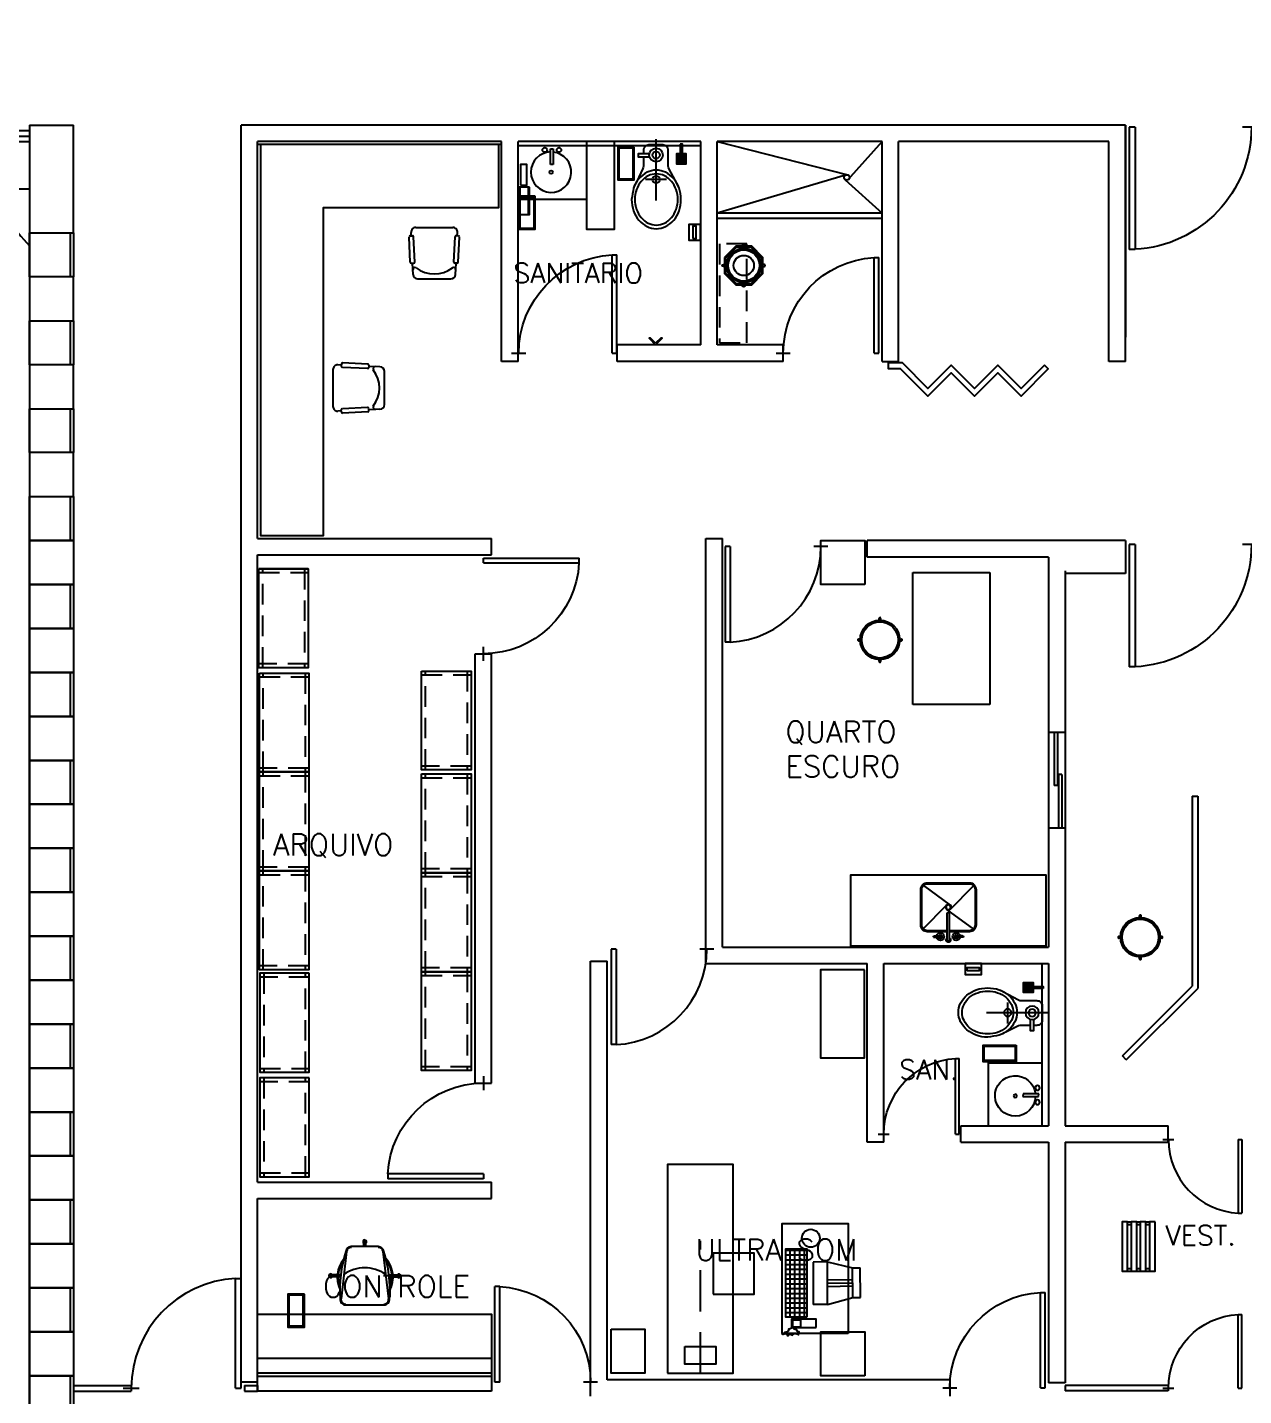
# Model space of a CAD drawing. Extents: x -358 to -207, y -206 to -105.
# Drawn here: x -263.73 to -252.66, y -166.81 to -154.36 of the extents above; entities that cross this region are included whole.
import ezdxf
from ezdxf.enums import TextEntityAlignment as Align

# ---------------------------------------------------------------- set-up
doc = ezdxf.new("R2010")
doc.units = 0
doc.header["$LTSCALE"] = 1.5
doc.header["$MEASUREMENT"] = 0
for name, pattern in [('DASHDOT', [1, 0.5, -0.25, 0, -0.25]), ('HIDDEN', [0.375, 0.25, -0.125]), ('HIDDEN2', [0.1875, 0.125, -0.0625])]:
    doc.linetypes.add(name, pattern=pattern)
doc.layers.get('0').update_dxf_attribs({"linetype": 'CONTINUOUS'})
for name, color, linetype in [('8CMOB01', 8, 'CONTINUOUS'), ('9CCOLUMNA', 5, 'CONTINUOUS'), ('AREAS', 253, 'CONTINUOUS'), ('CANCEL', 6, 'CONTINUOUS'), ('CCPTAS', 6, 'CONTINUOUS'), ('CURVASNIVEL', 13, 'DASHDOT'), ('MSAN', 6, 'CONTINUOUS'), ('MUEBLE', 8, 'CONTINUOUS'), ('MURETE', 4, 'CONTINUOUS'), ('PROYECCION', 4, 'HIDDEN'), ('RCMURO01', 3, 'CONTINUOUS'), ('ZCTEXT01', 2, 'CONTINUOUS')]:
    doc.layers.add(name, color=color, linetype=linetype)
doc.styles.add('REG-60', font='ROMANS.shx', dxfattribs={"height": 0.195})
doc.styles.add('REG-80', font='ROMANS.shx', dxfattribs={"height": 0.27})

# ---------------------------------------------------------------- blocks, each defined once
blk = doc.blocks.new('PTA-I')
for p, q in [((-1, 0), (-1, 1)), ((-0.95, 1), (-1, 1)), ((-0.95, 0), (-0.95, 1)), ((-0.95, 0), (-1, 0)), ((0.073, 0), (-0.073, 0))]:
    blk.add_line(p, q)
blk.add_arc((-1.002, -0.001), 1.002, 0.0552, 87.0072)
blk = doc.blocks.new('PTA-D')
for p, q in [((0.95, 0), (0.95, 1)), ((0.95, 1), (1, 1)), ((1, 0), (1, 1)), ((-0.073, 0), (0.073, 0)), ((0.95, 0), (1, 0))]:
    blk.add_line(p, q)
blk.add_arc((1.002, -0.001), 1.002, 92.9928, 179.9448)
blk = doc.blocks.new('MODULO3')
at = {"layer": 'MUEBLE'}
for points in [[(0.6, 0), (0, 0), (0, -1.9), (0.6, -1.9)], [(0.44, -0.244), (0.16, -0.244), (0.16, -0.082), (0.44, -0.082)], [(0.184, -0.719), (-0.191, -0.719), (-0.191, -1.094), (0.184, -1.094)]]:
    blk.add_lwpolyline(points, close=True, dxfattribs=at)
blk.add_lwpolyline([(1.11, -0.4), (0.804, -0.4), (0.804, 0), (1.11, 0), (1.11, -0.4)], dxfattribs=at)
at = {"layer": 'PROYECCION'}
blk.add_line((0.3, 0), (0.3, -1.205), dxfattribs=at)
blk = doc.blocks.new('TARJA')
for p, q in [((-0.014, -0.022), (-0.227, 0.194)), ((0.23, 0.196), (-0.014, 0.018)), ((0.232, -0.198), (0.019, 0.018)), ((0.019, -0.022), (-0.225, -0.2)), ((-0.008, -0.3), (-0.008, -0.06)), ((0.012, -0.3), (0.012, -0.06)), ((-0.134, -0.27), (-0.134, -0.273)), ((-0.134, -0.273), (-0.054, -0.273)), ((-0.127, -0.263), (-0.055, -0.263)), ((0.139, -0.273), (0.058, -0.273)), ((0.132, -0.263), (0.059, -0.263)), ((0.139, -0.27), (0.139, -0.273))]:
    blk.add_line(p, q)
for points in [[(0.012, -0.225), (0.194, -0.225, 0.414214), (0.254, -0.165), (0.254, 0.161, 0.414214), (0.194, 0.221), (-0.19, 0.221, 0.414214), (-0.25, 0.161), (-0.25, -0.165, 0.414214), (-0.19, -0.225), (-0.007, -0.225)], [(0.012, -0.215), (0.194, -0.215, 0.414214), (0.244, -0.165), (0.244, 0.161, 0.414214), (0.194, 0.211), (-0.19, 0.211, 0.414214), (-0.24, 0.161), (-0.24, -0.165, 0.414214), (-0.19, -0.215), (-0.007, -0.215)]]:
    blk.add_lwpolyline(points, format="xyb")
for radius in [0.026, 0.021]:
    blk.add_circle((0.002, -0.002), radius)
for centre, radius, start, end in [((0.002, -0.06), 0.01, 0, 180), ((-0.07, -0.27), 0.0345, 185.2545, 168.7617), ((0.075, -0.27), 0.0345, 11.2383, 354.7455), ((-0.127, -0.27), 0.00711, 89.9822, 179.9822), ((-0.07, -0.27), 0.0167, 190.9013, 156.3336), ((0.002, -0.3), 0.02, 120, 60), ((0.002, -0.3), 0.01, 180, 0), ((0.075, -0.27), 0.0167, 23.6664, 349.0987), ((0.132, -0.27), 0.00711, 0.0178, 90.0178)]:
    blk.add_arc(centre, radius, start, end)
blk = doc.blocks.new('2')
at = {"layer": 'MSAN'}
for points in [[(0.067, -0.053), (-0.083, -0.053), (-0.083, 0.047), (0.067, 0.047)], [(-0.063, 0.012), (-0.063, -0.018), (0.047, -0.018), (0.047, 0.012)]]:
    blk.add_lwpolyline(points, close=True, dxfattribs=at)
blk = doc.blocks.new('4')
at = {"layer": 'MSAN'}
for p, q in [((0, 0.045), (0, -0.514)), ((-0.054, -0.088), (-0.163, -0.088)), ((-0.163, -0.115), (-0.056, -0.115)), ((0.276, -0.102), (0.186, -0.102)), ((0.276, -0.112), (0.186, -0.112)), ((0.276, -0.122), (0.186, -0.122)), ((0.241, -0.09), (0.221, -0.09)), ((0.276, -0.132), (0.186, -0.132)), ((0.276, -0.142), (0.186, -0.142)), ((0.276, -0.152), (0.186, -0.152)), ((0.276, -0.162), (0.186, -0.162)), ((0.276, -0.172), (0.186, -0.172)), ((0.095, -0.323), (-0.096, -0.323))]:
    blk.add_line(p, q, dxfattribs=at)
blk.add_lwpolyline([(0.221, 0), (0.221, -0.09), (0.186, -0.09), (0.186, -0.18), (0.276, -0.18), (0.276, -0.09), (0.241, -0.09), (0.241, 0)], close=True, dxfattribs=at)
blk.add_lwpolyline([(0.196, -0.368), (0.118, -0.224, -0.124861), (0.112, -0.2), (0.112, -0.058, 0.414214), (0.063, -0.008), (-0.064, -0.008, 0.414214), (-0.114, -0.058), (-0.114, -0.088), (-0.163, -0.088), (-0.163, -0.115), (-0.114, -0.115), (-0.114, -0.202, -0.109858), (-0.118, -0.223), (-0.174, -0.341, 0.061992), (-0.203, -0.4, 0.020986), (-0.221, -0.504, 0.083945), (-0.203, -0.608, 0.09123), (-0.155, -0.693, 0.103863), (-0.08, -0.751, 0.114983), (0.003, -0.771, 0.114983), (0.087, -0.751, 0.103863), (0.162, -0.693, 0.09123), (0.21, -0.608, 0.083945), (0.227, -0.504, 0.083945), (0.21, -0.4, 0.048605), (0.188, -0.353)], format="xyb", dxfattribs=at)
for points in [[(-0.08, -0.751, 0.114983), (0.003, -0.771, 0.114983), (0.087, -0.751, 0.103863), (0.162, -0.693, 0.09123), (0.21, -0.608, 0.083945), (0.227, -0.504, 0.083945), (0.21, -0.4, 0.09123), (0.162, -0.316, 0.103863), (0.087, -0.257, 0.114983), (0.003, -0.238, 0.114983), (-0.08, -0.257, 0.103863), (-0.155, -0.316, 0.09123), (-0.203, -0.4, 0.020986), (-0.221, -0.504, 0.083945), (-0.203, -0.608, 0.09123), (-0.155, -0.693, 0.103863)], [(0.003, -0.272, 0.114859), (-0.07, -0.289, 0.103833), (-0.135, -0.34, 0.091287), (-0.177, -0.414, 0.084042), (-0.192, -0.504, 0.084042), (-0.177, -0.595, 0.091287), (-0.135, -0.669, 0.103833), (-0.07, -0.72, 0.114859), (0.003, -0.737, 0.114859), (0.077, -0.72, 0.103833), (0.142, -0.669, 0.091287), (0.184, -0.595, 0.084042), (0.199, -0.504, 0.084042), (0.184, -0.414, 0.091287), (0.142, -0.34, 0.103833), (0.077, -0.289, 0.114859)]]:
    blk.add_lwpolyline(points, format="xyb", close=True, dxfattribs=at)
for centre, radius in [((0.001, -0.1), 0.0616), ((0.001, -0.1), 0.0329), ((0.002, -0.323), 0.0335)]:
    blk.add_circle(centre, radius, dxfattribs=at)
blk = doc.blocks.new('PAP')
at = {"layer": 'MSAN', "color": 6}
for points in [[(0.144, -0.077), (0.144, 0.073), (-0.156, 0.073), (-0.156, -0.077)], [(0.134, -0.067), (0.134, 0.063), (-0.146, 0.063), (-0.146, -0.067)]]:
    blk.add_lwpolyline(points, close=True, dxfattribs=at)
blk = doc.blocks.new('6')
at = {"layer": 'MSAN'}
blk.add_lwpolyline([(0.014, 0), (0.06, 0.046), (0.06, 0.06), (0, 0), (0.06, -0.06), (0.06, -0.046)], close=True, dxfattribs=at)
blk = doc.blocks.new('VB')
at = {"layer": 'MSAN'}
for p, q in [((-0.154, 0.147), (-0.138, 0.164)), ((-0.053, 0.046), (-0.154, 0.147)), ((-0.138, 0.164), (-0.037, 0.063)), ((-0.037, 0.063), (-0.053, 0.046))]:
    blk.add_line(p, q, dxfattribs=at)
blk.add_lwpolyline([(-0.128, 0.121), (-0.128, 0.121)], dxfattribs=at)
for centre, radius in [((-0.092, 0.194), 0.0208), ((-0.184, 0.102), 0.0208), ((0, 0), 0.0154)]:
    blk.add_circle(centre, radius, dxfattribs=at)
blk.add_arc((0, 0), 0.184, 136.4231, 129.262, dxfattribs=at)
blk = doc.blocks.new('8')
at = {"layer": 'MSAN'}
for p, q in [((0.123, 0.04), (-0.127, 0.04)), ((-0.127, -0.04), (0.123, -0.04))]:
    blk.add_line(p, q, dxfattribs=at)
blk.add_lwpolyline([(0.123, -0.05), (0.123, 0.05), (-0.127, 0.05), (-0.127, -0.05)], close=True, dxfattribs=at)
blk = doc.blocks.new('J')
at = {"layer": 'MSAN'}
blk.add_lwpolyline([(-0.026, -0.097), (0.03, -0.097), (0.03, 0.093), (-0.026, 0.093)], close=True, dxfattribs=at)
blk = doc.blocks.new('A$C1B8801B1')
at = {"layer": 'MSAN'}
for p, q in [((1.4, 1.662), (1.4, 1.038)), ((1.89, 1.662), (1.89, 0))]:
    blk.add_line(p, q, dxfattribs=at)
at = {"layer": 'MURETE', "color": 6}
blk.add_lwpolyline([(1.925, 0.787), (1.125, 0.788), (1.125, 1.038), (1.925, 1.037)], dxfattribs=at)
at = {"rotation": 270}
blk.add_blockref('J', (1.625, 1.614), dxfattribs=at)
at = {"layer": 'CCPTAS', "xscale": -0.8943631586284141, "yscale": 0.8943631586284141, "zscale": 0.8943631586284141, "rotation": 270}
blk.add_blockref('PTA-I', (0, 1.657), dxfattribs=at)
at = {"layer": 'MSAN'}
for name, p in [('PAP', (1.284, 1.584)), ('8', (1.389, 1.607)), ('PAP', (1.732, 0.683)), ('6', (0.076, 0.411)), ('2', (1.108, 0.059))]:
    blk.add_blockref(name, p, dxfattribs=at)
for name, p, rotation in [('VB', (1.647, 1.362), 225), ('4', (1.903, 0.408), 270)]:
    blk.add_blockref(name, p, dxfattribs=dict(at, rotation=rotation))

msp = doc.modelspace()

# ---------------------------------------------------------------- hatches: boundary and pattern name
at = {"layer": 'MUEBLE', "ltscale": 0.06}
h = msp.add_hatch(dxfattribs=at)
h.set_pattern_fill('ANSI37', color=256, scale=0.35, angle=135, style=0)
h.set_pattern_definition([(360, (-302.4657, -207.6614), (-4e-17, -0.04375), []), (270, (-302.4657, -207.6614), (-0.04375, 4e-17), [])])
h.paths.add_polyline_path([(-256.636, -166.095), (-256.636, -165.477), (-256.833, -165.477), (-256.833, -166.095)])

# ---------------------------------------------------------------- linework, layer by layer
at = {"layer": '8CMOB01', "color": 8}
for p, q in [((-260.237, -156.257), (-260.238, -156.226)), ((-260.196, -156.181), (-259.86, -156.181)), ((-259.819, -156.257), (-259.817, -156.226)), ((-260.246, -156.498), (-260.257, -156.268)), ((-260.247, -156.257), (-260.227, -156.256)), ((-260.206, -156.496), (-260.217, -156.266)), ((-259.85, -156.496), (-259.839, -156.266)), ((-259.809, -156.257), (-259.829, -156.256)), ((-259.81, -156.498), (-259.799, -156.268)), ((-260.236, -156.507), (-260.216, -156.506)), ((-260.221, -156.608), (-260.226, -156.507)), ((-259.82, -156.507), (-259.84, -156.506)), ((-259.835, -156.608), (-259.83, -156.507)), ((-260.179, -156.649), (-259.877, -156.649)), ((-260.949, -157.81), (-260.949, -157.474)), ((-260.874, -157.433), (-260.905, -157.432)), ((-260.873, -157.423), (-260.874, -157.443)), ((-260.635, -157.464), (-260.864, -157.454)), ((-260.633, -157.424), (-260.863, -157.414)), ((-260.623, -157.435), (-260.624, -157.455)), ((-260.522, -157.449), (-260.624, -157.445)), ((-260.482, -157.793), (-260.482, -157.492)), ((-260.874, -157.851), (-260.905, -157.853)), ((-260.873, -157.861), (-260.874, -157.841)), ((-260.635, -157.82), (-260.864, -157.831)), ((-260.633, -157.86), (-260.863, -157.871)), ((-260.623, -157.85), (-260.624, -157.83)), ((-260.522, -157.835), (-260.624, -157.84)), ((-255.674, -160.522), (-255.674, -159.322)), ((-255.674, -159.322), (-254.974, -159.322)), ((-254.974, -159.322), (-254.974, -160.522)), ((-255.98, -159.754), (-255.98, -159.739)), ((-255.98, -159.754), (-255.98, -159.739)), ((-255.965, -159.754), (-255.965, -159.739)), ((-255.965, -159.754), (-255.965, -159.739)), ((-256.168, -159.926), (-256.153, -159.926)), ((-256.168, -159.926), (-256.153, -159.926)), ((-256.168, -159.941), (-256.153, -159.941)), ((-256.168, -159.941), (-256.153, -159.941)), ((-255.793, -159.926), (-255.778, -159.926)), ((-255.793, -159.941), (-255.778, -159.941)), ((-255.98, -160.129), (-255.98, -160.114)), ((-255.98, -160.129), (-255.98, -160.114)), ((-255.965, -160.129), (-255.965, -160.114)), ((-255.965, -160.129), (-255.965, -160.114)), ((-254.974, -160.522), (-255.674, -160.522)), ((-253.612, -162.46), (-253.612, -162.445)), ((-253.597, -162.46), (-253.597, -162.445)), ((-253.784, -162.632), (-253.799, -162.632)), ((-253.784, -162.647), (-253.799, -162.647)), ((-253.41, -162.632), (-253.425, -162.632)), ((-253.41, -162.647), (-253.425, -162.647)), ((-253.612, -162.835), (-253.612, -162.82)), ((-253.597, -162.835), (-253.597, -162.82)), ((-256.45, -165.594), (-256.582, -165.595)), ((-256.582, -165.595), (-256.581, -165.982)), ((-256.449, -165.982), (-256.45, -165.594)), ((-256.45, -165.594), (-256.222, -165.647)), ((-256.221, -165.919), (-256.222, -165.647)), ((-256.222, -165.647), (-256.152, -165.647)), ((-256.151, -165.918), (-256.152, -165.647)), ((-256.45, -165.758), (-256.222, -165.753)), ((-256.449, -165.788), (-256.222, -165.783)), ((-256.449, -165.818), (-256.221, -165.813)), ((-256.449, -165.982), (-256.221, -165.919)), ((-256.221, -165.919), (-256.151, -165.918)), ((-256.449, -165.982), (-256.581, -165.982))]:
    msp.add_line(p, q, dxfattribs=at)
at = {"layer": '8CMOB01', "color": 8, "linetype": 'HIDDEN2'}
for p, q in [((-257.433, -156.33), (-257.433, -157.23)), ((-257.183, -156.33), (-257.433, -156.33)), ((-257.183, -157.23), (-257.183, -156.33)), ((-257.433, -157.23), (-257.183, -157.23))]:
    msp.add_line(p, q, dxfattribs=at)
at = {"layer": '8CMOB01', "linetype": 'HIDDEN2'}
for p, q in [((-261.624, -159.322), (-261.174, -159.322)), ((-261.589, -160.187), (-261.589, -159.287)), ((-261.209, -159.287), (-261.209, -160.187)), ((-261.174, -160.152), (-261.624, -160.152)), ((-261.584, -161.136), (-261.584, -160.236)), ((-261.204, -160.236), (-261.204, -161.136)), ((-260.108, -161.117), (-260.108, -160.217)), ((-259.728, -160.217), (-259.728, -161.117)), ((-261.619, -160.271), (-261.169, -160.271)), ((-260.143, -160.252), (-259.693, -160.252)), ((-261.169, -161.101), (-261.619, -161.101)), ((-259.693, -161.082), (-260.143, -161.082)), ((-261.619, -161.171), (-261.169, -161.171)), ((-261.584, -162.036), (-261.584, -161.136)), ((-261.204, -161.136), (-261.204, -162.036)), ((-260.143, -161.188), (-259.693, -161.188)), ((-260.108, -162.053), (-260.108, -161.153)), ((-259.728, -161.153), (-259.728, -162.053)), ((-261.169, -162.001), (-261.619, -162.001)), ((-261.619, -162.071), (-261.169, -162.071)), ((-261.584, -162.936), (-261.584, -162.036)), ((-261.204, -162.036), (-261.204, -162.936)), ((-259.693, -162.018), (-260.143, -162.018)), ((-260.143, -162.088), (-259.693, -162.088)), ((-260.108, -162.953), (-260.108, -162.053)), ((-259.728, -162.053), (-259.728, -162.953)), ((-261.169, -162.901), (-261.619, -162.901)), ((-261.58, -162.968), (-261.58, -163.868)), ((-261.2, -163.868), (-261.2, -162.968)), ((-259.693, -162.918), (-260.143, -162.918)), ((-260.108, -163.853), (-260.108, -162.953)), ((-259.728, -162.953), (-259.728, -163.853)), ((-261.165, -163.003), (-261.615, -163.003)), ((-260.143, -162.988), (-259.693, -162.988)), ((-261.615, -163.833), (-261.165, -163.833)), ((-259.693, -163.818), (-260.143, -163.818)), ((-261.165, -163.954), (-261.615, -163.954)), ((-261.58, -163.919), (-261.58, -164.819)), ((-261.2, -164.819), (-261.2, -163.919)), ((-261.615, -164.784), (-261.165, -164.784))]:
    msp.add_line(p, q, dxfattribs=at)
at = {"layer": '8CMOB01'}
for p, q in [((-253.72, -165.228), (-253.687, -165.228)), ((-253.72, -165.253), (-253.687, -165.253)), ((-253.637, -165.228), (-253.604, -165.228)), ((-253.637, -165.253), (-253.604, -165.253)), ((-253.554, -165.228), (-253.521, -165.228)), ((-253.554, -165.253), (-253.521, -165.253)), ((-260.537, -165.455), (-260.783, -165.455)), ((-260.652, -165.411), (-260.668, -165.411)), ((-260.668, -165.455), (-260.668, -165.411)), ((-260.652, -165.455), (-260.652, -165.411)), ((-260.825, -165.5), (-260.876, -165.93)), ((-260.495, -165.5), (-260.444, -165.93)), ((-260.97, -165.712), (-260.97, -165.729)), ((-260.91, -165.712), (-260.97, -165.712)), ((-260.879, -165.712), (-260.902, -165.712)), ((-260.441, -165.712), (-260.412, -165.712)), ((-260.404, -165.712), (-260.35, -165.712)), ((-260.35, -165.729), (-260.35, -165.712)), ((-253.72, -165.653), (-253.687, -165.653)), ((-253.72, -165.678), (-253.687, -165.678)), ((-253.637, -165.653), (-253.604, -165.653)), ((-253.637, -165.678), (-253.604, -165.678)), ((-253.554, -165.653), (-253.521, -165.653)), ((-253.554, -165.678), (-253.521, -165.678)), ((-260.911, -165.729), (-260.97, -165.729)), ((-260.881, -165.729), (-260.903, -165.729)), ((-260.439, -165.729), (-260.411, -165.729)), ((-260.403, -165.729), (-260.35, -165.729)), ((-260.834, -165.985), (-260.486, -165.985))]:
    msp.add_line(p, q, dxfattribs=at)
at = {"layer": '8CMOB01', "ltscale": 0.06}
msp.add_lwpolyline([(-261.61, -155.425), (-261.61, -158.985), (-261.035, -158.985), (-261.035, -156), (-259.44, -156), (-259.44, -155.425)], close=True, dxfattribs=at)
at = {"layer": '8CMOB01'}
for points in [[(-257.387, -156.455), (-257.387, -156.6), (-257.285, -156.702), (-257.14, -156.702), (-257.037, -156.6), (-257.037, -156.455), (-257.14, -156.352), (-257.285, -156.352)], [(-257.377, -156.459), (-257.377, -156.596), (-257.281, -156.692), (-257.144, -156.692), (-257.047, -156.596), (-257.047, -156.459), (-257.144, -156.362), (-257.281, -156.362)], [(-257.367, -156.512), (-257.372, -156.512), (-257.372, -156.542), (-257.367, -156.542)], [(-257.057, -156.512), (-257.052, -156.512), (-257.052, -156.542), (-257.057, -156.542)], [(-261.624, -159.287), (-261.174, -159.287), (-261.174, -160.187), (-261.624, -160.187)], [(-261.619, -160.236), (-261.169, -160.236), (-261.169, -161.136), (-261.619, -161.136)], [(-260.143, -160.217), (-259.693, -160.217), (-259.693, -161.117), (-260.143, -161.117)], [(-261.619, -161.136), (-261.169, -161.136), (-261.169, -162.036), (-261.619, -162.036)], [(-260.143, -161.153), (-259.693, -161.153), (-259.693, -162.053), (-260.143, -162.053)], [(-261.619, -162.036), (-261.169, -162.036), (-261.169, -162.936), (-261.619, -162.936)], [(-260.143, -162.053), (-259.693, -162.053), (-259.693, -162.953), (-260.143, -162.953)], [(-256.239, -162.722), (-256.239, -162.072), (-254.463, -162.072), (-254.463, -162.722)], [(-261.165, -162.968), (-261.615, -162.968), (-261.615, -163.868), (-261.165, -163.868)], [(-260.143, -162.953), (-259.693, -162.953), (-259.693, -163.853), (-260.143, -163.853)], [(-261.165, -163.919), (-261.615, -163.919), (-261.615, -164.819), (-261.165, -164.819)], [(-253.72, -165.228), (-253.77, -165.228), (-253.77, -165.678), (-253.72, -165.678)], [(-253.637, -165.228), (-253.687, -165.228), (-253.687, -165.678), (-253.637, -165.678)], [(-253.554, -165.228), (-253.604, -165.228), (-253.604, -165.678), (-253.554, -165.678)], [(-253.47, -165.228), (-253.521, -165.228), (-253.521, -165.678), (-253.47, -165.678)], [(-261.21, -165.887), (-261.36, -165.887), (-261.36, -166.187), (-261.21, -166.187)], [(-261.22, -165.897), (-261.35, -165.897), (-261.35, -166.177), (-261.22, -166.177)]]:
    msp.add_lwpolyline(points, close=True, dxfattribs=at)
for points in [[(-257.202, -156.352), (-257.202, -156.342, 1), (-257.222, -156.342), (-257.222, -156.352)], [(-257.367, -156.527), (-257.362, -156.527, -1), (-257.062, -156.527), (-257.057, -156.527)], [(-257.387, -156.537), (-257.397, -156.537, -1), (-257.397, -156.517), (-257.387, -156.517)], [(-257.037, -156.537), (-257.027, -156.537, 1), (-257.027, -156.517), (-257.037, -156.517)], [(-257.202, -156.702), (-257.202, -156.712, -1), (-257.222, -156.712), (-257.222, -156.702)]]:
    msp.add_lwpolyline(points, format="xyb", dxfattribs=at)
msp.add_lwpolyline([(-261.174, -159.287), (-261.624, -159.287)], dxfattribs=at)
at = {"layer": '8CMOB01', "color": 8}
msp.add_lwpolyline([(-261.635, -166.469), (-261.635, -166.069), (-259.506, -166.069), (-259.506, -166.469)], dxfattribs=at)
msp.add_lwpolyline([(-259.506, -166.769), (-261.635, -166.769), (-261.635, -166.469), (-259.506, -166.469)], close=True, dxfattribs=at)
at = {"layer": '8CMOB01'}
for radius in [0.155, 0.142, 0.092]:
    msp.add_circle((-257.212, -156.527), radius, dxfattribs=at)
at = {"layer": '8CMOB01', "color": 8}
for centre, radius in [((-255.973, -159.934), 0.18), ((-255.973, -159.934), 0.165), ((-253.604, -162.64), 0.18), ((-253.604, -162.64), 0.165)]:
    msp.add_circle(centre, radius, dxfattribs=at)
for centre, radius, start, end in [((-260.196, -156.224), 0.0425, 90, 182.6026), ((-259.86, -156.224), 0.0425, 357.3974, 90), ((-260.247, -156.267), 0.01, 92.6026, 182.6026), ((-260.227, -156.266), 0.01, 2.6026, 92.6026), ((-259.829, -156.266), 0.01, 87.3974, 177.3974), ((-259.809, -156.267), 0.01, 357.3974, 87.3974), ((-260.236, -156.497), 0.01, 182.6026, 272.6026), ((-260.216, -156.496), 0.01, 272.6026, 2.6026), ((-259.84, -156.496), 0.01, 177.3974, 267.3974), ((-259.82, -156.497), 0.01, 267.3974, 357.3974), ((-260.203, -156.566), 0.02, 60.1097, 185.8735), ((-260.179, -156.606), 0.0425, 182.6026, 270), ((-260.028, -156.332), 0.272, 232.675, 307.2182), ((-259.877, -156.606), 0.0425, 270, 357.3974), ((-259.853, -156.566), 0.02, 354.1265, 119.8903), ((-260.907, -157.474), 0.0425, 87.3974, 180), ((-260.864, -157.444), 0.01, 177.3974, 267.3974), ((-260.863, -157.424), 0.01, 87.3974, 177.3974), ((-260.634, -157.454), 0.01, 267.3974, 357.3974), ((-260.633, -157.434), 0.01, 357.3974, 87.3974), ((-260.565, -157.467), 0.02, 84.1265, 209.8903), ((-260.799, -157.642), 0.272, 322.675, 37.2182), ((-260.524, -157.492), 0.0425, 0, 87.3974), ((-260.907, -157.81), 0.0425, 180, 272.6026), ((-260.864, -157.841), 0.01, 92.6026, 182.6026), ((-260.863, -157.861), 0.01, 182.6026, 272.6026), ((-260.634, -157.83), 0.01, 2.6026, 92.6026), ((-260.633, -157.85), 0.01, 272.6026, 2.6026), ((-260.565, -157.817), 0.02, 150.1097, 275.8735), ((-260.524, -157.793), 0.0425, 272.6026, 0), ((-255.973, -159.739), 0.0075, 358.8979, 181.1021), ((-255.973, -159.739), 0.0075, 358.8979, 181.1021), ((-256.168, -159.934), 0.0075, 88.8979, 271.1021), ((-256.168, -159.934), 0.0075, 88.8979, 271.1021), ((-255.778, -159.934), 0.0075, 268.8979, 91.1021), ((-255.973, -160.129), 0.0075, 178.8979, 1.1021), ((-255.973, -160.129), 0.0075, 178.8979, 1.1021), ((-253.604, -162.445), 0.0075, 358.8979, 181.1021), ((-253.799, -162.64), 0.0075, 88.8979, 271.1021), ((-253.409, -162.64), 0.0075, 268.8979, 91.1021), ((-253.604, -162.835), 0.0075, 178.8979, 1.1021)]:
    msp.add_arc(centre, radius, start, end, dxfattribs=at)
at = {"layer": '8CMOB01'}
for centre, radius, start, end in [((-260.783, -165.505), 0.05, 90, 173.2188), ((-260.783, -165.505), 0.0431, 90, 173.2188), ((-260.66, -165.411), 0.017, 297.5866, 239.2166), ((-260.537, -165.505), 0.05, 6.7812, 90), ((-260.537, -165.505), 0.0431, 6.7812, 90), ((-260.657, -165.733), 0.254, 140.5502, 205.2273), ((-259.795, -165.841), 1.092, 161.7814, 184.6561), ((-261.525, -165.841), 1.092, 355.3439, 18.2186), ((-260.657, -165.733), 0.254, 331.6731, 42.45), ((-260.657, -165.733), 0.246, 335.6246, 38.4986), ((-260.97, -165.72), 0.017, 27.5866, 329.2166), ((-260.657, -165.733), 0.246, 145.013, 200.7646), ((-260.66, -165.977), 0.329, 54.682, 125.318), ((-260.35, -165.721), 0.017, 207.5866, 149.2166), ((-260.834, -165.935), 0.05, 173.2188, 270), ((-260.834, -165.935), 0.0431, 173.2188, 270), ((-260.486, -165.935), 0.05, 270, 6.7812), ((-260.486, -165.935), 0.0431, 270, 6.7812)]:
    msp.add_arc(centre, radius, start, end, dxfattribs=at)
at = {"layer": '9CCOLUMNA'}
for points in [[(-263.31, -159.43), (-263.71, -159.43), (-263.71, -159.03), (-263.31, -159.03)], [(-256.11, -159.43), (-256.51, -159.43), (-256.51, -159.03), (-256.11, -159.03)], [(-256.11, -159.43), (-256.51, -159.43), (-256.51, -159.03), (-256.11, -159.03)], [(-263.31, -166.63), (-263.71, -166.63), (-263.71, -166.23), (-263.31, -166.23)], [(-256.11, -166.63), (-256.51, -166.63), (-256.51, -166.23), (-256.11, -166.23)]]:
    msp.add_lwpolyline(points, close=True, dxfattribs=at)
at = {"layer": 'AREAS'}
msp.add_lwpolyline([(-229.284, -133.83), (-270.91, -133.83), (-270.91, -151.83), (-273.93, -151.83), (-273.93, -155.83), (-263.71, -155.83), (-263.71, -191.83), (-225.63, -191.83), (-225.63, -166.817), (-219.21, -166.817), (-219.21, -158.85), (-222.81, -158.85), (-222.81, -148.48), (-227.603, -148.48, 0.916198)], format="xyb", close=True, dxfattribs=at)
at = {"layer": 'CANCEL', "ltscale": 0.06}
for p, q in [((-273.05, -155.3), (-263.71, -155.3)), ((-273.05, -155.35), (-263.71, -155.35)), ((-273.93, -155.4), (-263.71, -155.4)), ((-263.34, -156.23), (-263.34, -156.63)), ((-263.31, -156.23), (-263.31, -156.63)), ((-263.34, -157.03), (-263.34, -157.43)), ((-263.31, -157.03), (-263.31, -157.43)), ((-263.34, -157.83), (-263.34, -158.23)), ((-263.31, -157.83), (-263.31, -158.23)), ((-263.34, -158.63), (-263.34, -159.03)), ((-263.31, -158.63), (-263.31, -159.03)), ((-263.34, -159.43), (-263.34, -159.83)), ((-263.31, -159.43), (-263.31, -159.83)), ((-263.34, -160.23), (-263.34, -160.63)), ((-263.31, -160.23), (-263.31, -160.63)), ((-263.34, -161.03), (-263.34, -161.43)), ((-263.31, -161.03), (-263.31, -161.43)), ((-263.34, -161.83), (-263.34, -162.23)), ((-263.31, -161.83), (-263.31, -162.23)), ((-263.34, -162.63), (-263.34, -163.03)), ((-263.31, -162.63), (-263.31, -163.03)), ((-263.34, -163.43), (-263.34, -163.83)), ((-263.31, -163.43), (-263.31, -163.83)), ((-263.34, -164.23), (-263.34, -164.63)), ((-263.31, -164.23), (-263.31, -164.63)), ((-263.34, -165.03), (-263.34, -165.43)), ((-263.31, -165.03), (-263.31, -165.43)), ((-263.34, -165.83), (-263.34, -166.23)), ((-263.31, -165.83), (-263.31, -166.23)), ((-263.34, -166.63), (-263.34, -167.03)), ((-263.31, -166.63), (-263.31, -167.03))]:
    msp.add_line(p, q, dxfattribs=at)
at = {"layer": 'CANCEL'}
for points in [[(-263.71, -156.63), (-263.71, -156.23), (-263.31, -156.23), (-263.31, -156.63)], [(-263.71, -157.43), (-263.71, -157.03), (-263.31, -157.03), (-263.31, -157.43)], [(-263.71, -158.23), (-263.71, -157.83), (-263.31, -157.83), (-263.31, -158.23)], [(-263.71, -159.03), (-263.71, -158.63), (-263.31, -158.63), (-263.31, -159.03)], [(-263.71, -159.83), (-263.71, -159.43), (-263.31, -159.43), (-263.31, -159.83)], [(-263.71, -160.63), (-263.71, -160.23), (-263.31, -160.23), (-263.31, -160.63)], [(-263.71, -161.43), (-263.71, -161.03), (-263.31, -161.03), (-263.31, -161.43)], [(-263.71, -162.23), (-263.71, -161.83), (-263.31, -161.83), (-263.31, -162.23)], [(-263.71, -163.03), (-263.71, -162.63), (-263.31, -162.63), (-263.31, -163.03)], [(-263.71, -163.83), (-263.71, -163.43), (-263.31, -163.43), (-263.31, -163.83)], [(-263.71, -164.63), (-263.71, -164.23), (-263.31, -164.23), (-263.31, -164.63)], [(-263.71, -165.43), (-263.71, -165.03), (-263.31, -165.03), (-263.31, -165.43)], [(-263.71, -166.23), (-263.71, -165.83), (-263.31, -165.83), (-263.31, -166.23)], [(-263.71, -167.03), (-263.71, -166.63), (-263.31, -166.63), (-263.31, -167.03)]]:
    msp.add_lwpolyline(points, close=True, dxfattribs=at)
at = {"layer": 'CCPTAS'}
for p, q in [((-254.438, -160.773), (-254.438, -161.643)), ((-254.388, -160.773), (-254.388, -161.258)), ((-254.358, -160.773), (-254.358, -161.258)), ((-254.288, -160.773), (-254.288, -161.643)), ((-254.318, -161.158), (-254.348, -161.158)), ((-254.348, -161.158), (-254.348, -161.643)), ((-254.318, -161.158), (-254.318, -161.643)), ((-254.358, -161.258), (-254.388, -161.258)), ((-253.132, -161.355), (-253.132, -163.084)), ((-253.132, -161.355), (-253.082, -161.355)), ((-253.082, -161.355), (-253.082, -163.105)), ((-253.767, -163.719), (-253.132, -163.084)), ((-253.732, -163.755), (-253.082, -163.105)), ((-253.732, -163.755), (-253.767, -163.719)), ((-261.635, -166.604), (-259.506, -166.604)), ((-261.635, -166.634), (-259.506, -166.634)), ((-263.31, -166.719), (-262.785, -166.719)), ((-263.31, -166.769), (-262.785, -166.769)), ((-262.785, -166.719), (-262.785, -166.769)), ((-261.755, -166.719), (-261.635, -166.719)), ((-261.755, -166.719), (-261.755, -166.769)), ((-261.755, -166.769), (-261.635, -166.769)), ((-261.635, -166.719), (-261.635, -166.769))]:
    msp.add_line(p, q, dxfattribs=at)
at = {"layer": 'CCPTAS', "ltscale": 0.06}
for p, q in [((-253.349, -166.717), (-254.288, -166.717)), ((-254.288, -166.717), (-254.288, -166.767)), ((-253.349, -166.767), (-254.288, -166.767)), ((-253.349, -166.717), (-253.349, -166.767))]:
    msp.add_line(p, q, dxfattribs=at)
at = {"layer": 'CURVASNIVEL'}
msp.add_open_spline([(-264.106, -155.83), (-264.101, -155.84), (-263.987, -156.024), (-263.853, -156.195), (-263.71, -156.347)], degree=3, knots=[107.4370818, 107.4370818, 107.4370818, 107.4370818, 107.473155, 108.1222892, 108.1222892, 108.1222892, 108.1222892], dxfattribs=at)
at = {"layer": 'MSAN', "color": 6}
for p, q in [((-257.453, -155.4), (-256.266, -155.702)), ((-255.953, -155.4), (-256.268, -155.751)), ((-256.286, -155.704), (-257.453, -156.05)), ((-256.288, -155.747), (-255.953, -156.05)), ((-255.953, -156.05), (-257.453, -156.05)), ((-255.953, -156.1), (-257.453, -156.1))]:
    msp.add_line(p, q, dxfattribs=at)
at = {"layer": 'MSAN'}
for p, q in [((-254.496, -163.809), (-254.496, -162.872)), ((-254.986, -164.355), (-254.986, -163.782)), ((-254.986, -163.782), (-254.496, -163.782)), ((-254.496, -164.355), (-254.496, -163.782))]:
    msp.add_line(p, q, dxfattribs=at)
at = {"layer": 'MSAN', "color": 6}
msp.add_circle((-256.274, -155.726), 0.025, dxfattribs=at)
at = {"layer": 'MUEBLE', "ltscale": 0.06}
msp.add_lwpolyline([(-254.476, -157.433), (-254.688, -157.645), (-254.9, -157.433), (-255.113, -157.645), (-255.325, -157.433), (-255.537, -157.645), (-255.768, -157.414), (-255.898, -157.414), (-255.898, -157.464), (-255.898, -157.464), (-255.789, -157.464), (-255.537, -157.716), (-255.325, -157.504), (-255.113, -157.716), (-254.9, -157.504), (-254.688, -157.716), (-254.441, -157.468)], close=True, dxfattribs=at)
at = {"layer": 'MUEBLE'}
for points in [[(-256.113, -162.936), (-256.513, -162.936), (-256.513, -163.736), (-256.113, -163.736)], [(-256.263, -166.244), (-256.863, -166.244), (-256.863, -165.244), (-256.263, -165.244)], [(-256.636, -166.095), (-256.636, -165.477), (-256.833, -165.477), (-256.833, -166.095)], [(-256.554, -166.19), (-256.554, -166.115), (-256.778, -166.115), (-256.778, -166.19)], [(-256.692, -166.185), (-256.692, -166.125), (-256.768, -166.125), (-256.768, -166.185)]]:
    msp.add_lwpolyline(points, close=True, dxfattribs=at)
at = {"layer": 'MUEBLE', "ltscale": 0.06}
msp.add_lwpolyline([(-256.769, -166.17, -0.520567), (-256.804, -166.205, -0.520567), (-256.837, -166.234, -0.520567), (-256.864, -166.252, -0.520567), (-256.812, -166.266, -0.520567), (-256.77, -166.261, -0.520567), (-256.715, -166.257, -0.520567), (-256.707, -166.231, -0.520567), (-256.728, -166.211, -0.520567), (-256.769, -166.17)], format="xyb", close=True, dxfattribs=at)
msp.add_circle((-256.602, -165.379), 0.0817, dxfattribs=at)
at = {"layer": 'RCMURO01'}
for p, q in [((-263.71, -155.25), (-263.71, -156.23)), ((-263.71, -155.25), (-263.31, -155.25)), ((-263.31, -156.23), (-263.31, -155.25)), ((-253.74, -155.25), (-261.785, -155.25)), ((-261.785, -166.687), (-261.785, -155.25)), ((-253.74, -157.4), (-253.74, -155.25)), ((-253.74, -155.25), (-253.74, -157.18)), ((-259.415, -155.4), (-261.635, -155.4)), ((-261.635, -159.01), (-261.635, -155.4)), ((-261.635, -159.01), (-261.635, -155.4)), ((-259.415, -155.425), (-261.635, -155.425)), ((-259.415, -157.4), (-259.415, -155.4)), ((-259.265, -157.4), (-259.265, -155.4)), ((-257.603, -155.4), (-259.265, -155.4)), ((-257.603, -157.25), (-257.603, -155.4)), ((-257.453, -157.25), (-257.453, -155.4)), ((-255.953, -155.4), (-257.453, -155.4)), ((-255.953, -155.4), (-257.453, -155.4)), ((-255.953, -157.4), (-255.953, -155.4)), ((-255.803, -157.4), (-255.803, -155.4)), ((-253.89, -155.4), (-255.803, -155.4)), ((-253.89, -157.4), (-253.89, -155.4)), ((-263.71, -156.23), (-263.31, -156.23)), ((-257.603, -157.25), (-258.365, -157.25)), ((-258.365, -157.4), (-258.365, -157.25)), ((-256.853, -157.25), (-257.453, -157.25)), ((-256.853, -157.4), (-256.853, -157.25)), ((-257.453, -157.4), (-258.365, -157.4)), ((-256.853, -157.4), (-257.603, -157.4)), ((-255.953, -157.4), (-255.803, -157.4)), ((-253.74, -157.4), (-253.89, -157.4)), ((-261.635, -159.01), (-259.506, -159.01)), ((-257.556, -159.01), (-257.406, -159.01)), ((-256.088, -159.18), (-256.088, -159.03)), ((-261.635, -159.16), (-259.506, -159.16)), ((-261.635, -164.867), (-261.635, -159.16)), ((-254.438, -159.18), (-254.438, -160.773)), ((-254.288, -159.305), (-254.288, -160.773)), ((-259.656, -160.06), (-259.506, -160.06)), ((-254.438, -161.643), (-254.438, -162.73)), ((-254.288, -161.643), (-254.288, -164.355)), ((-257.406, -162.73), (-254.438, -162.73)), ((-258.606, -162.856), (-258.456, -162.856)), ((-257.556, -162.88), (-256.088, -162.88)), ((-256.088, -164.505), (-256.088, -162.88)), ((-255.938, -164.505), (-255.938, -162.88)), ((-255.938, -162.88), (-254.438, -162.88)), ((-254.438, -162.88), (-254.438, -164.355)), ((-255.238, -164.355), (-254.438, -164.355)), ((-255.238, -164.505), (-255.238, -164.355)), ((-254.288, -164.355), (-253.349, -164.355)), ((-253.349, -164.505), (-253.349, -164.355)), ((-255.238, -164.505), (-254.438, -164.505)), ((-254.438, -164.505), (-254.438, -166.694)), ((-254.288, -164.505), (-254.288, -166.694)), ((-254.288, -164.505), (-253.349, -164.505)), ((-261.635, -166.687), (-261.635, -165.017)), ((-261.635, -166.687), (-261.785, -166.687)), ((-255.338, -166.667), (-258.456, -166.667)), ((-255.338, -166.667), (-255.338, -166.817)), ((-254.288, -166.694), (-254.438, -166.694))]:
    msp.add_line(p, q, dxfattribs=at)
at = {"layer": 'RCMURO01', "ltscale": 0.06}
for p, q in [((-259.265, -157.4), (-259.415, -157.4)), ((-259.506, -159.16), (-259.506, -159.01)), ((-257.556, -162.88), (-257.556, -159.01)), ((-257.406, -162.73), (-257.406, -159.01)), ((-253.74, -159.03), (-256.088, -159.03)), ((-253.74, -159.03), (-253.74, -159.33)), ((-254.438, -159.18), (-256.088, -159.18)), ((-253.74, -159.33), (-254.288, -159.33)), ((-259.656, -163.967), (-259.656, -160.06)), ((-259.506, -163.967), (-259.506, -160.06)), ((-254.438, -160.773), (-254.288, -160.773)), ((-254.438, -161.643), (-254.288, -161.643)), ((-258.606, -166.817), (-258.606, -162.856)), ((-258.456, -166.667), (-258.456, -162.856)), ((-259.656, -163.967), (-259.506, -163.967)), ((-255.938, -164.505), (-256.088, -164.505)), ((-261.635, -164.867), (-259.506, -164.867)), ((-259.506, -165.017), (-259.506, -164.867)), ((-261.635, -165.017), (-259.506, -165.017))]:
    msp.add_line(p, q, dxfattribs=at)
at = {"layer": 'RCMURO01'}
for points in [[(-263.71, -156.63), (-263.71, -157.03), (-263.31, -157.03), (-263.31, -156.63)], [(-263.71, -157.43), (-263.71, -157.83), (-263.31, -157.83), (-263.31, -157.43)], [(-263.71, -158.23), (-263.71, -158.63), (-263.31, -158.63), (-263.31, -158.23)], [(-263.71, -160.23), (-263.71, -159.83), (-263.31, -159.83), (-263.31, -160.23)], [(-263.71, -161.03), (-263.71, -160.63), (-263.31, -160.63), (-263.31, -161.03)], [(-263.71, -161.83), (-263.71, -161.43), (-263.31, -161.43), (-263.31, -161.83)], [(-263.71, -162.63), (-263.71, -162.23), (-263.31, -162.23), (-263.31, -162.63)], [(-263.71, -163.43), (-263.71, -163.03), (-263.31, -163.03), (-263.31, -163.43)], [(-263.71, -164.23), (-263.71, -163.83), (-263.31, -163.83), (-263.31, -164.23)], [(-263.71, -165.03), (-263.71, -164.63), (-263.31, -164.63), (-263.31, -165.03)], [(-263.71, -165.83), (-263.71, -165.43), (-263.31, -165.43), (-263.31, -165.83)]]:
    msp.add_lwpolyline(points, close=True, dxfattribs=at)

# ---------------------------------------------------------------- block references
at = {"ltscale": 0.06, "rotation": 90}
msp.add_blockref('A$C1B8801B1', (-257.603, -157.325), dxfattribs=at)
at = {"xscale": -1, "rotation": 315}
msp.add_blockref('VB', (-254.742, -164.083), dxfattribs=at)
at = {"layer": '8CMOB01', "xscale": -1}
msp.add_blockref('TARJA', (-255.348, -162.365), dxfattribs=at)
at = {"layer": 'CCPTAS'}
for name, p, xscale, yscale, zscale, rotation in [('PTA-I', (-252.593, -155.267), -1.113360599437961, 1.113360599437961, 1.113360599437961, 180), ('PTA-D', (-256.51, -159.085), 0.87, 0.87, 0.87, 180), ('PTA-I', (-252.593, -159.066), -1.113360599437961, 1.113360599437961, 1.113360599437961, 180), ('PTA-D', (-259.581, -160.06), -0.87, 0.87, 0.87, 270), ('PTA-D', (-257.547, -162.747), 0.87, 0.87, 0.87, 180), ('PTA-D', (-259.581, -163.967), -0.87, 0.87, 0.87, 90), ('PTA-I', (-253.349, -164.48), 0.67, 0.67, 0.67, 180)]:
    msp.add_blockref(name, p, dxfattribs=dict(at, xscale=xscale, yscale=yscale, zscale=zscale, rotation=rotation))
for name, p, xscale, yscale, zscale in [('PTA-I', (-256.853, -157.325), -0.87, 0.87, 0.87), ('PTA-I', (-255.938, -164.43), -0.6872950131773682, 0.6872950131773682, 0.6872950131773682), ('PTA-D', (-258.606, -166.688), -0.87, 0.87, 0.87), ('PTA-I', (-255.338, -166.741), -0.868980239219996, 0.868980239219996, 0.868980239219996), ('PTA-I', (-253.349, -166.742), -0.67, 0.67, 0.67)]:
    msp.add_blockref(name, p, dxfattribs=dict(at, xscale=xscale, yscale=yscale, zscale=zscale))
msp.add_blockref('PTA-D', (-262.785, -166.744), dxfattribs=at)
at = {"layer": 'MSAN', "xscale": -1}
for name, p, rotation in [('2', (-255.116, -162.933), 180), ('4', (-254.488, -163.328), 270), ('PAP', (-254.878, -163.699), 180)]:
    msp.add_blockref(name, p, dxfattribs=dict(at, rotation=rotation))
at = {"layer": 'MUEBLE', "rotation": 180.000000000005}
msp.add_blockref('MODULO3', (-257.307, -166.607), dxfattribs=at)

# ---------------------------------------------------------------- texts
at = {"style": 'REG-60'}
for s, p in [('QUARTO', (-256.833, -160.867)), ('ESCURO', (-256.833, -161.183)), ('ARQUIVO', (-261.495, -161.895)), ('ULTRA SOM', (-257.651, -165.581)), ('CONTROLE', (-261.041, -165.914))]:
    msp.add_text(s, height=0.195, dxfattribs=at).set_placement(p)
at = {"layer": 'ZCTEXT01', "color": 0, "style": 'REG-80'}
for s, p in [('SANITARIO', (-258.719, -156.686)), ('SAN.', (-255.528, -163.935)), ('VEST.', (-253.055, -165.443))]:
    msp.add_text(s, height=0.18, dxfattribs=at).set_placement(p, align=Align.CENTER)

doc.saveas('drawing.dxf')
